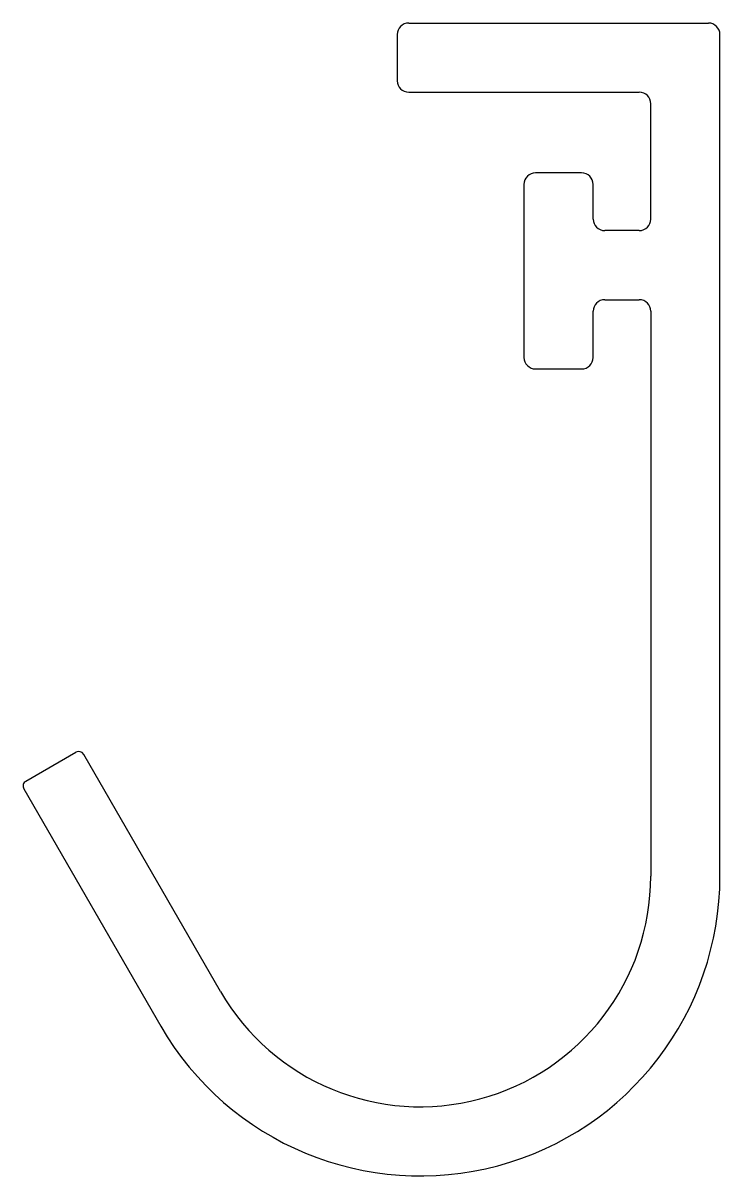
# Model space of a CAD drawing. Extents: x 1629.2 to 1659.4, y 1697.8 to 1747.8.
import ezdxf

# ---------------------------------------------------------------- set-up
doc = ezdxf.new("R2010")
doc.units = 0
doc.layers.get('0').update_dxf_attribs({"linetype": 'CONTINUOUS'})

msp = doc.modelspace()

# ---------------------------------------------------------------- linework, layer by layer
for p, q in [((1645.926, 1747.806), (1658.926, 1747.806)), ((1645.426, 1747.306), (1645.426, 1745.306)), ((1659.426, 1710.806), (1659.426, 1747.306)), ((1645.926, 1744.806), (1655.926, 1744.806)), ((1656.426, 1739.306), (1656.426, 1744.306)), ((1653.426, 1741.306), (1651.426, 1741.306)), ((1650.926, 1740.806), (1650.926, 1733.306)), ((1653.926, 1739.306), (1653.926, 1740.806)), ((1655.926, 1738.806), (1654.426, 1738.806)), ((1654.426, 1735.806), (1655.926, 1735.806)), ((1653.926, 1733.306), (1653.926, 1735.306)), ((1656.426, 1735.306), (1656.426, 1710.806)), ((1651.426, 1732.806), (1653.426, 1732.806)), ((1629.322, 1714.931), (1631.487, 1716.181)), ((1637.766, 1705.806), (1631.829, 1716.089)), ((1629.231, 1714.589), (1635.168, 1704.306))]:
    msp.add_line(p, q)
for centre, radius, start, end in [((1645.926, 1747.306), 0.5, 90, 180), ((1658.926, 1747.306), 0.5, 0, 90), ((1645.926, 1745.306), 0.5, 180, 270), ((1655.926, 1744.306), 0.5, 0, 90), ((1651.426, 1740.806), 0.5, 90, 180), ((1653.426, 1740.806), 0.5, 0, 90), ((1654.426, 1739.306), 0.5, 180, 270), ((1655.926, 1739.306), 0.5, 270, 360), ((1654.426, 1735.306), 0.5, 90, 180), ((1655.926, 1735.306), 0.5, 0, 90), ((1651.426, 1733.306), 0.5, 180, 270), ((1653.426, 1733.306), 0.5, 270, 360), ((1631.612, 1715.964), 0.25, 30, 120), ((1629.447, 1714.714), 0.25, 120, 210), ((1646.426, 1710.806), 13, 210, 0), ((1646.426, 1710.806), 10, 210, 360)]:
    msp.add_arc(centre, radius, start, end)

doc.saveas('drawing.dxf')
